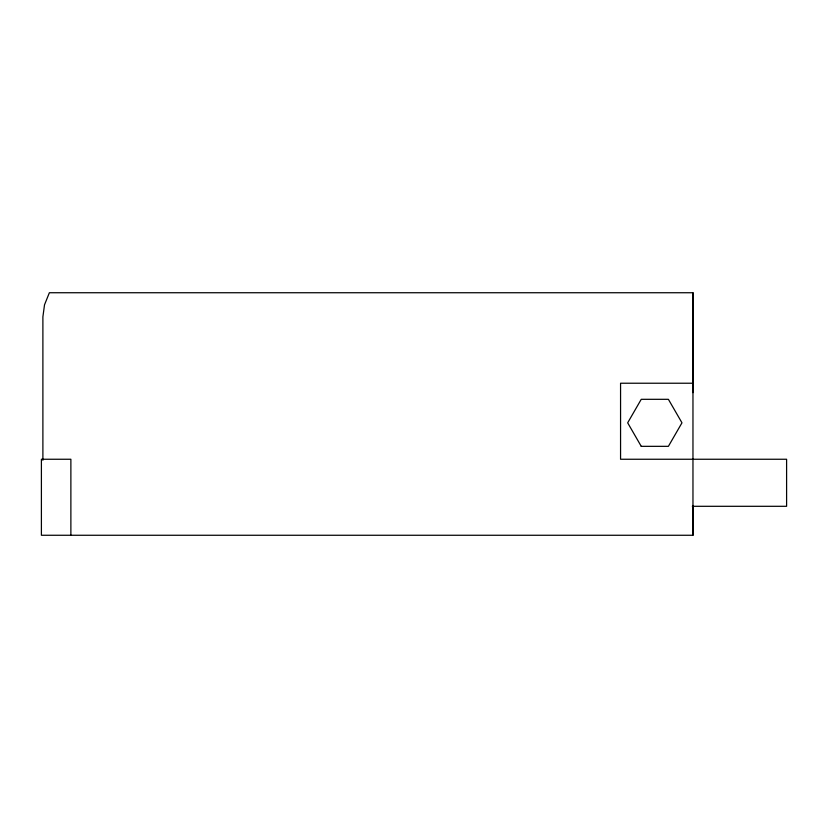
<?xml version="1.0" encoding="UTF-8"?>
<svg xmlns="http://www.w3.org/2000/svg" width="828" height="828" viewBox="0 0 828 828"><rect width="100%" height="100%" fill="white"/><g stroke="black" fill="none" stroke-linecap="round" stroke-linejoin="round"><path stroke-width="1.24" d="M70.877 535.261L70.877 459.25L41.4 459.25L41.4 535.261L692.964 535.261L692.964 505.484M42.89 460.296L42.89 316.865L44.515 304.808L49.37 292.739L692.964 292.739L692.964 535.261M692.964 383.229L620.565 383.229L620.565 459.25L786.6 459.25L786.6 506.301L692.311 506.301M641.245 446.333L668.393 446.333L681.972 422.818L668.393 399.313L641.245 399.313L627.676 422.818L641.245 446.333M692.964 292.739L692.964 392.648"/></g></svg>
